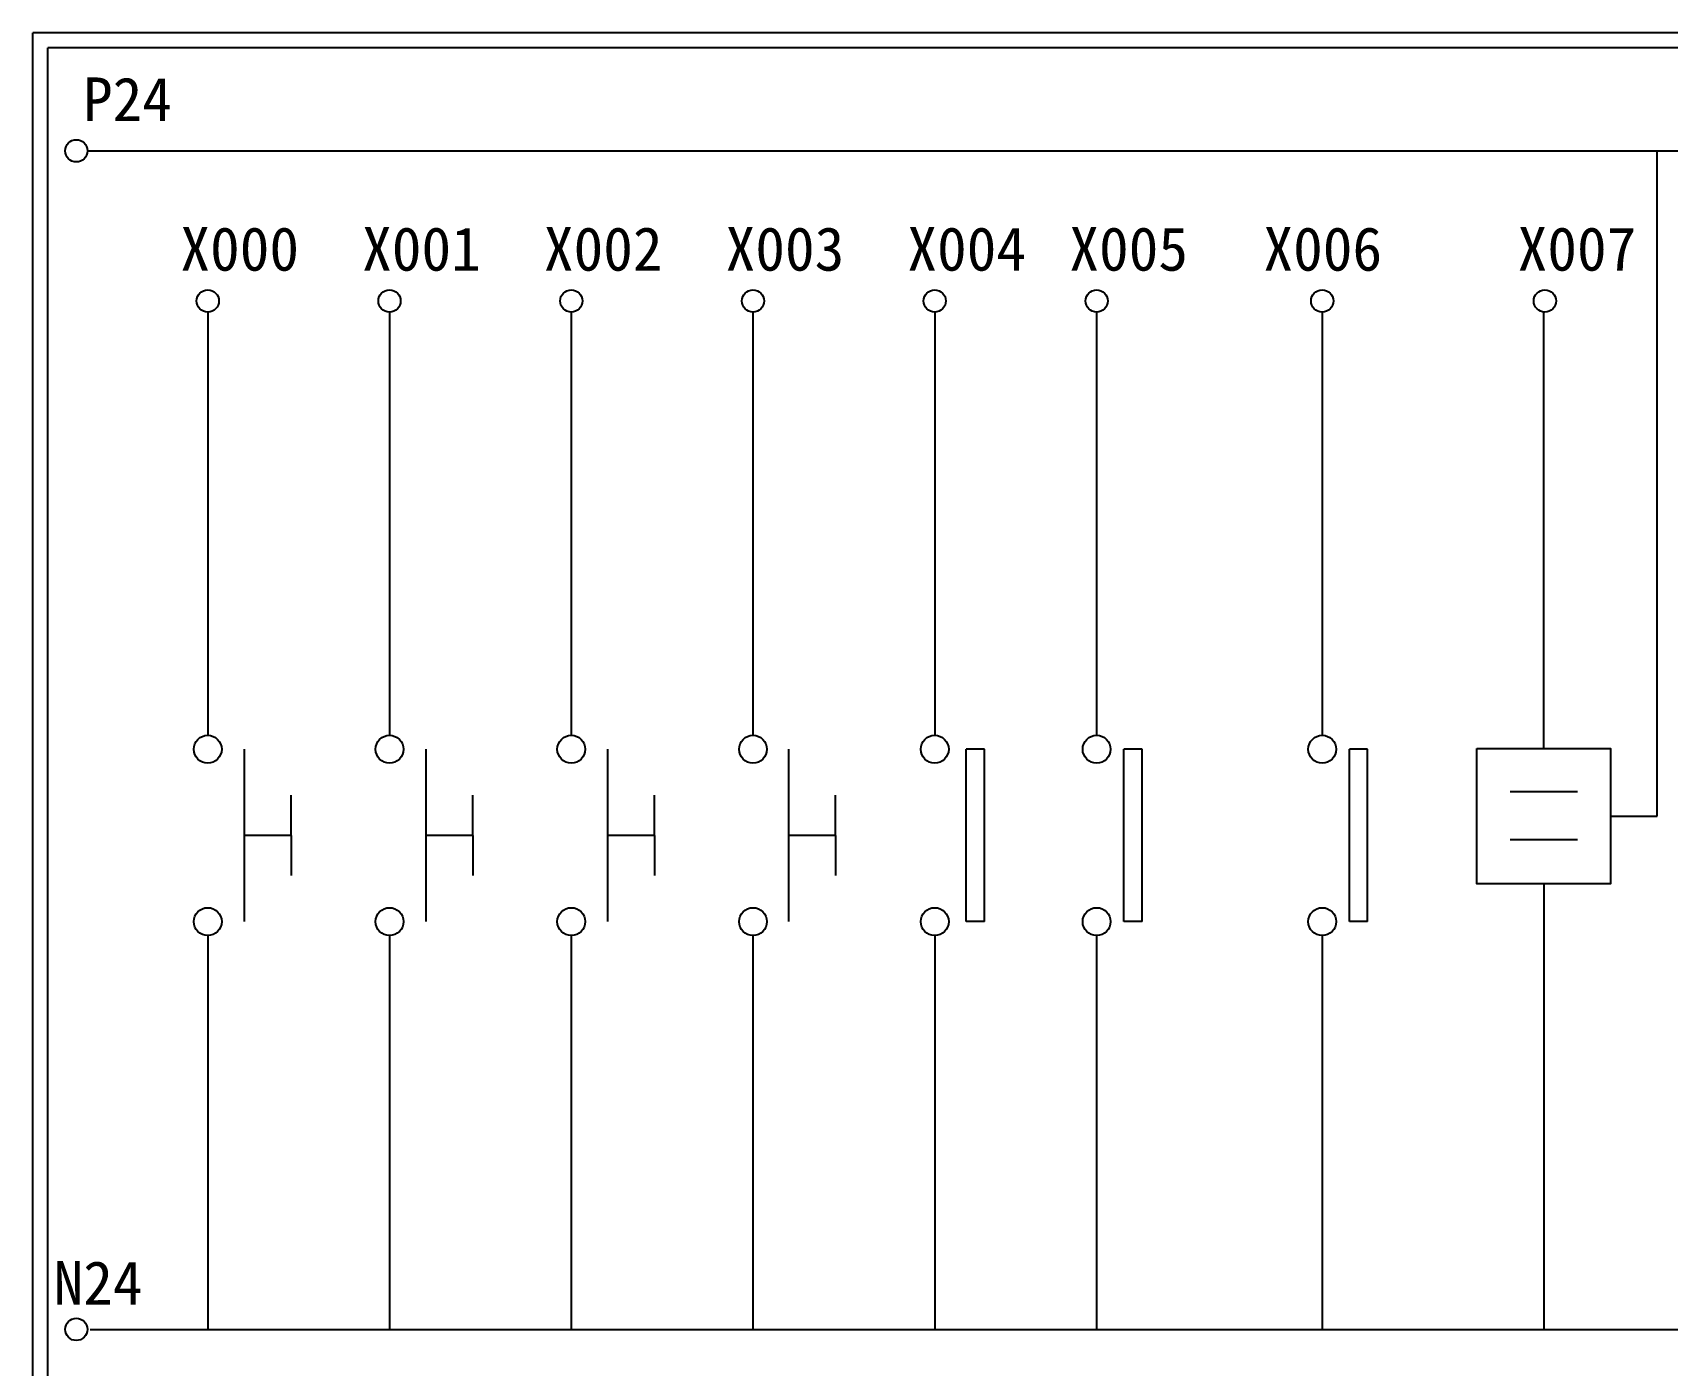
# Model space of a CAD drawing. Extents: x 325 to 612, y 3 to 207.
# Drawn here: x 325.3 to 460.2, y 97 to 207 of the extents above; entities that cross this region are included whole.
import ezdxf

# ---------------------------------------------------------------- set-up
doc = ezdxf.new("R2010")
doc.units = 0
doc.layers.get('0').update_dxf_attribs({"linetype": 'CONTINUOUS'})
doc.layers.add('圖框層', color=7, linetype='CONTINUOUS')
doc.layers.add('標尺寸層', color=3, linetype='CONTINUOUS')
doc.styles.add('STSL', font='kaiu.ttf')

msp = doc.modelspace()

# ---------------------------------------------------------------- linework, layer by layer
for p, q in [((459.4, 142.32), (459.4, 197.23)), ((450.03, 147.9), (450.03, 183.92)), ((403.88, 147.84), (402.37, 147.84)), ((416.88, 147.84), (415.38, 147.84)), ((435.49, 147.84), (433.99, 147.84)), ((346.64, 140.73), (346.64, 144.04)), ((361.64, 140.73), (361.64, 144.04)), ((376.64, 140.73), (376.64, 144.04)), ((391.57, 140.73), (391.57, 144.04)), ((455.54, 142.32), (459.4, 142.32)), ((346.64, 140.73), (346.64, 137.42)), ((361.64, 140.73), (361.64, 137.42)), ((376.64, 140.73), (376.64, 137.42)), ((391.57, 140.73), (391.57, 137.42)), ((450.03, 136.74), (450.03, 99.96)), ((403.88, 133.61), (402.37, 133.61)), ((416.88, 133.61), (415.38, 133.61)), ((435.49, 133.61), (433.99, 133.61))]:
    msp.add_line(p, q)
msp.add_lwpolyline([(444.51, 147.9), (455.54, 147.9), (455.54, 136.74), (444.51, 136.74)], close=True)
at = {"layer": '圖框層', "color": 7}
for p, q in [((612.32, 206.97), (325.32, 206.97)), ((325.32, 3), (325.32, 206.97)), ((611.07, 205.72), (326.57, 205.72)), ((326.57, 4.25), (326.57, 205.72))]:
    msp.add_line(p, q, dxfattribs=at)
at = {"layer": '標尺寸層', "color": 7}
for p, q in [((329.84, 197.22), (607.44, 197.22)), ((339.77, 183.91), (339.77, 148.99)), ((354.77, 183.91), (354.77, 148.99)), ((369.77, 183.91), (369.77, 148.99)), ((384.77, 183.91), (384.77, 148.99)), ((399.77, 183.91), (399.77, 148.99)), ((413.13, 183.91), (413.13, 148.99)), ((431.75, 183.91), (431.75, 148.99)), ((342.77, 147.84), (342.77, 133.61)), ((357.77, 147.84), (357.77, 133.61)), ((372.77, 147.84), (372.77, 133.61)), ((387.71, 147.84), (387.71, 133.61)), ((402.37, 133.61), (402.37, 147.84)), ((403.88, 133.61), (403.88, 147.84)), ((415.38, 133.61), (415.38, 147.84)), ((416.88, 133.61), (416.88, 147.84)), ((433.99, 133.61), (433.99, 147.84)), ((435.49, 133.61), (435.49, 147.84)), ((447.27, 144.35), (452.83, 144.35)), ((346.64, 140.73), (342.77, 140.73)), ((361.64, 140.73), (357.77, 140.73)), ((376.64, 140.73), (372.77, 140.73)), ((391.57, 140.73), (387.71, 140.73)), ((447.27, 140.38), (452.83, 140.38)), ((339.77, 132.46), (339.77, 99.96)), ((354.77, 132.46), (354.77, 99.96)), ((369.77, 132.46), (369.77, 99.96)), ((384.77, 132.46), (384.77, 99.96)), ((399.77, 132.46), (399.77, 99.96)), ((413.13, 132.46), (413.13, 99.96)), ((431.75, 132.46), (431.75, 99.96)), ((330.05, 99.96), (607.92, 99.96))]:
    msp.add_line(p, q, dxfattribs=at)
for centre, radius in [((328.92, 197.22), 0.92), ((339.77, 184.83), 0.92), ((354.77, 184.83), 0.92), ((369.77, 184.83), 0.92), ((384.77, 184.83), 0.92), ((399.77, 184.83), 0.92), ((413.13, 184.83), 0.92), ((431.75, 184.83), 0.92), ((450.13, 184.83), 0.92), ((339.77, 147.84), 1.15), ((354.77, 147.84), 1.15), ((369.77, 147.84), 1.15), ((384.77, 147.84), 1.15), ((399.77, 147.84), 1.15), ((413.13, 147.84), 1.15), ((431.75, 147.84), 1.15), ((339.77, 133.61), 1.15), ((354.77, 133.61), 1.15), ((369.77, 133.61), 1.15), ((384.77, 133.61), 1.15), ((399.77, 133.61), 1.15), ((413.13, 133.61), 1.15), ((431.75, 133.61), 1.15), ((328.92, 99.96), 0.92)]:
    msp.add_circle(centre, radius, dxfattribs=at)

# ---------------------------------------------------------------- texts
at = {"layer": '圖框層', "color": 4, "style": 'STSL'}
for s, p in [('P24', (329.47, 199.68)), ('X000', (337.51, 187.33)), ('X001', (352.51, 187.33)), ('X002', (367.51, 187.33)), ('X003', (382.51, 187.33)), ('X004', (397.51, 187.33)), ('X005', (410.88, 187.33)), ('X006', (426.9, 187.33)), ('X007', (447.88, 187.33)), ('N24', (327.04, 102))]:
    msp.add_text(s, height=3.6, dxfattribs=at).set_placement(p)

doc.saveas('drawing.dxf')
